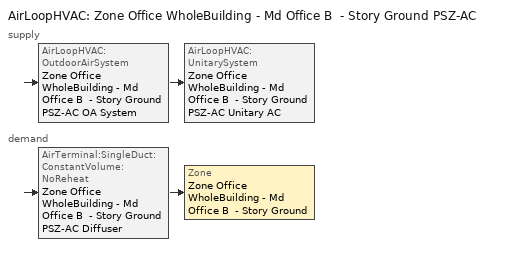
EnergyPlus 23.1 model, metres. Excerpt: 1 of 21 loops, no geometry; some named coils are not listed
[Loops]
AirLoopHVAC 'Zone Office WholeBuilding - Md Office B  - Story Ground PSZ-AC'
 supply: AirLoopHVAC:OutdoorAirSystem 'Zone Office WholeBuilding - Md Office B  - Story Ground PSZ-AC OA System' > AirLoopHVAC:UnitarySystem 'Zone Office WholeBuilding - Md Office B  - Story Ground PSZ-AC Unitary AC'
 demand: AirTerminal:SingleDuct:ConstantVolume:NoReheat 'Zone Office WholeBuilding - Md Office B  - Story Ground PSZ-AC Diffuser' > Zone 'Zone Office WholeBuilding - Md Office B  - Story Ground'
[ZoneControl:Thermostat]
Zone Office WholeBuilding - Md Office B  - Story Ground Thermostat: Zone or ZoneList=Zone Office WholeBuilding - Md Office B  - Story Ground; Control Type Schedule=Zone Office WholeBuilding - Md Office B  - Story Ground Thermostat Schedule; Control 1=Office WholeBuilding - Md Office - 90.1-2016 Thermostat 6; Temperature Difference Between Cutout And Setpoint {deltaC}=0
[ThermostatSetpoint:DualSetpoint]
Office WholeBuilding - Md Office - 90.1-2016 Thermostat 6: Heating Setpoint Temperature Schedule=OfficeMedium HTGSETP_SCH_YES_OPTIMUM; Cooling Setpoint Temperature Schedule=OfficeMedium CLGSETP_SCH_YES_OPTIMUM
[AirTerminal:SingleDuct:ConstantVolume:NoReheat]
Zone Office WholeBuilding - Md Office B  - Story Ground PSZ-AC Diffuser: Availability Schedule=Always On Discrete; Maximum Air Flow Rate {m3/s}=AutoSize
[Zone equipment]
Zone Office WholeBuilding - Md Office B  - Story Ground: Zone Office WholeBuilding - Md Office B  - Story Ground PSZ-AC Diffuser
[Sizing:Zone]
Zone Office WholeBuilding - Md Office B  - Story Ground: Zone Cooling Design Supply Air Temperature Input Method=SupplyAirTemperature; Zone Cooling Design Supply Air Temperature {C}=12.7778; Zone Cooling Design Supply Air Temperature Difference {deltaC}=11.11; Zone Heating Design Supply Air Temperature Input Method=SupplyAirTemperature; Zone Heating Design Supply Air Temperature {C}=50; Zone Heating Design Supply Air Temperature Difference {deltaC}=11.11; Zone Cooling Design Supply Air Humidity Ratio {kgWater/kgDryAir}=0.0085; Zone Heating Design Supply Air Humidity Ratio {kgWater/kgDryAir}=0.008; Design Specification Outdoor Air Object=Zone Office WholeBuilding - Md Office B  - Story Ground DSOA Space List; Cooling Design Air Flow Method=DesignDay; Cooling Design Air Flow Rate {m3/s}=0; Cooling Minimum Air Flow per Zone Floor Area {m3/s-m2}=0.000762; Cooling Minimum Air Flow {m3/s}=0; Cooling Minimum Air Flow Fraction=0; Heating Design Air Flow Method=DesignDay; Heating Design Air Flow Rate {m3/s}=0; Heating Maximum Air Flow per Zone Floor Area {m3/s-m2}=0.002032; Heating Maximum Air Flow {m3/s}=0.141576; Heating Maximum Air Flow Fraction=0.3; Account for Dedicated Outdoor Air System=No; Zone Load Sizing Method=Sensible Load Only No Latent Load; Zone Latent Cooling Design Supply Air Humidity Ratio Input Method=HumidityRatioDifference; Zone Cooling Design Supply Air Humidity Ratio Difference {kgWater/kgDryAir}=0.005; Zone Latent Heating Design Supply Air Humidity Ratio Input Method=HumidityRatioDifference; Zone Humidification Design Supply Air Humidity Ratio Difference {kgWater/kgDryAir}=0.005
[Controller:MechanicalVentilation]
Controller Mechanical Ventilation 4: Availability Schedule=Zone Office WholeBuilding - Md Office B  - Story Ground PSZ-AC Occ Sch; Demand Controlled Ventilation=No; System Outdoor Air Method=ZoneSum; Zone or ZoneList Name 1=Zone Office WholeBuilding - Md Office B  - Story Ground; Design Specification Outdoor Air Object Name 1=Office WholeBuilding - Md Office Ventilation
[DesignSpecification:OutdoorAir]
Office WholeBuilding - Md Office Ventilation: Outdoor Air Method=Sum; Outdoor Air Flow per Person {m3/s-person}=0; Outdoor Air Flow per Zone Floor Area {m3/s-m2}=0.0004318; Outdoor Air Flow per Zone {m3/s}=0; Outdoor Air Flow Air Changes per Hour {1/hr}=0
[DesignSpecification:OutdoorAir:SpaceList]
Zone Office WholeBuilding - Md Office B  - Story Ground DSOA Space List: Space Name 1=Office WholeBuilding - Md Office B  - Story Ground; Space Design Specification Outdoor Air Object Name 1=Office WholeBuilding - Md Office Ventilation
[AirLoopHVAC]
Zone Office WholeBuilding - Md Office B  - Story Ground PSZ-AC: Design Supply Air Flow Rate {m3/s}=AutoSize; Design Return Air Flow Fraction of Supply Air Flow=1
[Sizing:System]
Zone Office WholeBuilding - Md Office B  - Story Ground PSZ-AC: Type of Load to Size On=Sensible; Design Outdoor Air Flow Rate {m3/s}=Autosize; Central Heating Maximum System Air Flow Ratio=1; Preheat Design Temperature {C}=7.22222; Preheat Design Humidity Ratio {kgWater/kgDryAir}=0.008; Precool Design Temperature {C}=12.7778; Precool Design Humidity Ratio {kgWater/kgDryAir}=0.008; Central Cooling Design Supply Air Temperature {C}=12.7778; Central Heating Design Supply Air Temperature {C}=50; Type of Zone Sum to Use=Coincident; 100% Outdoor Air in Cooling=No; 100% Outdoor Air in Heating=No; Central Cooling Design Supply Air Humidity Ratio {kgWater/kgDryAir}=0.0085; Central Heating Design Supply Air Humidity Ratio {kgWater/kgDryAir}=0.008; Cooling Supply Air Flow Rate Method=DesignDay; Cooling Supply Air Flow Rate {m3/s}=0; Cooling Supply Air Flow Rate Per Floor Area {m3/s-m2}=0.00996765; Cooling Fraction of Autosized Cooling Supply Air Flow Rate=1; Cooling Supply Air Flow Rate Per Unit Cooling Capacity {m3/s-W}=3.94755e-05; Heating Supply Air Flow Rate Method=DesignDay; Heating Supply Air Flow Rate {m3/s}=0; Heating Supply Air Flow Rate Per Floor Area {m3/s-m2}=0.00996765; Heating Fraction of Autosized Heating Supply Air Flow Rate=1; Heating Fraction of Autosized Cooling Supply Air Flow Rate=1; Heating Supply Air Flow Rate Per Unit Heating Capacity {m3/s-W}=3.15882e-05; System Outdoor Air Method=ZoneSum; Zone Maximum Outdoor Air Fraction=1; Cooling Design Capacity Method=CoolingDesignCapacity; Cooling Design Capacity {W}=Autosize; Cooling Design Capacity Per Floor Area {W/m2}=234.7; Fraction of Autosized Cooling Design Capacity=1; Heating Design Capacity Method=HeatingDesignCapacity; Heating Design Capacity {W}=Autosize; Heating Design Capacity Per Floor Area {W/m2}=157; Fraction of Autosized Heating Design Capacity=1; Central Cooling Capacity Control Method=OnOff; Occupant Diversity=Autosize
[Controller:OutdoorAir]
Zone Office WholeBuilding - Md Office B  - Story Ground PSZ-AC OA System Controller: Minimum Outdoor Air Flow Rate {m3/s}=Autosize; Maximum Outdoor Air Flow Rate {m3/s}=Autosize; Economizer Control Type=NoEconomizer; Economizer Control Action Type=ModulateFlow; Economizer Maximum Limit Dry-Bulb Temperature {C}=28; Economizer Maximum Limit Enthalpy {J/kg}=64000; Lockout Type=LockoutWithHeating; Minimum Limit Type=FixedMinimum; Minimum Outdoor Air Schedule=Zone Office WholeBuilding - Md Office B  - Story Ground PSZ-AC Occ Sch; Maximum Fraction of Outdoor Air Schedule=ZoneOfficeWholeBuildingMdOfficeBStoryGroundPSZACmaxOASch; Mechanical Ventilation Controller=Controller Mechanical Ventilation 4; High Humidity Control=No; Control High Indoor Humidity Based on Outdoor Humidity Ratio=Yes; Heat Recovery Bypass Control Type=BypassWhenWithinEconomizerLimits
[SetpointManager:MixedAir]
Zone Office WholeBuilding - Md Office B  - Story Ground PSZ-AC Mixed Air Node OS Default SPM: Control Variable=Temperature; Setpoint Node or NodeList=Zone Office WholeBuilding - Md Office B  - Story Ground PSZ-AC Mixed Air Node
[AirLoopHVAC:UnitarySystem]
Zone Office WholeBuilding - Md Office B  - Story Ground PSZ-AC Unitary AC: Control Type=Load; Controlling Zone or Thermostat Location=Zone Office WholeBuilding - Md Office B  - Story Ground; Dehumidification Control Type=None; Availability Schedule=Outage Availability Schedule; Supply Fan=Zone Office WholeBuilding - Md Office B  - Story Ground PSZ-AC Fan; Fan Placement=DrawThrough; Supply Air Fan Operating Mode Schedule=Zone Office WholeBuilding - Md Office B  - Story Ground PSZ-AC Occ Sch; Heating Coil=Zone Office WholeBuilding - Md Office B  - Story Ground PSZ-AC Water Htg Coil; DX Heating Coil Sizing Ratio=1; Cooling Coil=Zone Office WholeBuilding - Md Office B  - Story Ground PSZ-AC 1spd DX AC Clg Coil 16kBtu/hr 14.0SEER; Use DOAS DX Cooling Coil=No; Minimum Supply Air Temperature {C}=2; Latent Load Control=SensibleOnlyLoadControl; Supplemental Heating Coil=Zone Office WholeBuilding - Md Office B  - Story Ground PSZ-AC Electric Backup Htg Coil; Cooling Supply Air Flow Rate {m3/s}=Autosize; Heating Supply Air Flow Rate {m3/s}=Autosize; No Load Supply Air Flow Rate {m3/s}=Autosize; Maximum Supply Air Temperature {C}=80; Maximum Outdoor Dry-Bulb Temperature for Supplemental Heater Operation {C}=21; Maximum Cycling Rate {cycles/hr}=2.5; Heat Pump Time Constant {s}=60; Fraction of On-Cycle Power Use=0.01; Heat Pump Fan Delay Time {s}=60; Ancillary On-Cycle Electric Power {W}=0; Ancillary Off-Cycle Electric Power {W}=0
[Fan:OnOff]
Zone Office WholeBuilding - Md Office B  - Story Ground PSZ-AC Fan: Availability Schedule=Always On Discrete; Fan Total Efficiency=0.55575; Pressure Rise {Pa}=622.722; Maximum Flow Rate {m3/s}=Autosize; Motor Efficiency=0.855; Motor In Airstream Fraction=1; Fan Power Ratio Function of Speed Ratio Curve=Fan On Off Power Curve 3; Fan Efficiency Ratio Function of Speed Ratio Curve=Fan On Off Efficiency Curve 3
[Coil:Cooling:DX:SingleSpeed]
Zone Office WholeBuilding - Md Office B  - Story Ground PSZ-AC 1spd DX AC Clg Coil 16kBtu/hr 14.0SEER: Availability Schedule=Always On Discrete; Gross Rated Total Cooling Capacity {W}=Autosize; Gross Rated Sensible Heat Ratio=Autosize; Gross Rated Cooling COP {W/W}=4.11713; Rated Air Flow Rate {m3/s}=Autosize; Rated Evaporator Fan Power Per Volume Flow Rate 2017 {W/(m3/s)}=773.3; Rated Evaporator Fan Power Per Volume Flow Rate 2023 {W/(m3/s)}=934.4; Total Cooling Capacity Function of Temperature Curve=PSZ-AC_Unitary_PackagecoolCapFT; Total Cooling Capacity Function of Flow Fraction Curve=PSZ-AC_Unitary_PackagecoolFFF; Energy Input Ratio Function of Temperature Curve=PSZ-AC DX Unitary Package EIRFT; Energy Input Ratio Function of Flow Fraction Curve=PSZ-AC_Unitary_PackagecoolEIRFFF; Part Load Fraction Correlation Curve=PSZ-AC_Unitary_PackagecoolPLR; Minimum Outdoor Dry-Bulb Temperature for Compressor Operation {C}=-25; Nominal Time for Condensate Removal to Begin {s}=0; Ratio of Initial Moisture Evaporation Rate and Steady State Latent Capacity=0; Maximum Cycling Rate {cycles/hr}=0; Latent Capacity Time Constant {s}=0; Condenser Type=AirCooled; Evaporative Condenser Effectiveness=0.9; Evaporative Condenser Air Flow Rate {m3/s}=Autosize; Evaporative Condenser Pump Rated Power Consumption {W}=Autosize; Crankcase Heater Capacity {W}=0; Maximum Outdoor Dry-Bulb Temperature for Crankcase Heater Operation {C}=10; Basin Heater Capacity {W/K}=0; Basin Heater Setpoint Temperature {C}=2
[Coil:Heating:Electric]
Zone Office WholeBuilding - Md Office B  - Story Ground PSZ-AC Electric Backup Htg Coil: Availability Schedule=Always On Discrete; Efficiency=1; Nominal Capacity {W}=Autosize
[SetpointManager:SingleZone:Reheat]
Zone Office WholeBuilding - Md Office B  - Story Ground Setpoint Manager SZ Reheat: Control Variable=Temperature; Minimum Supply Air Temperature {C}=12.7778; Maximum Supply Air Temperature {C}=50; Control Zone=Zone Office WholeBuilding - Md Office B  - Story Ground; Setpoint Node or NodeList=Zone Office WholeBuilding - Md Office B  - Story Ground PSZ-AC Supply Outlet Node
[Schedule:Day:Interval]
OfficeMedium HTGSETP_SCH_YES_OPTIMUM Default: Average, 24:00, 18.7783
Schedule Day 44: No, 01:00, 0.782448, 02:00, 1.56488, 03:00, 0, 04:00, 0, 05:00, 0, 06:00, 0, 07:00, 0, 08:00, 0, 09:00, 0, 10:00, 0, 11:00, 0, 12:00, 0, 13:00, 0, 14:00, 0, 15:00, 0, 16:00, 0, 17:00, 0, 18:00, 0, 19:00, 0, 20:00, 0, 21:00, 0, 22:00, 0, 23:00, 0, 24:00, 0
Schedule Day 45: No, 01:00, 0, 02:00, 0, 03:00, 2.34731, 04:00, 3.12973, 05:00, 3.91216, 06:00, 4.69459, 07:00, 5.47702, 08:00, 6.25945, 09:00, 7.04188, 10:00, 7.82431, 11:00, 8.60674, 12:00, 9.38916, 13:00, 10.1716, 14:00, 10.954, 15:00, 11.7365, 16:00, 12.5189, 17:00, 13.3013, 18:00, 14.0837, 19:00, 14.8662, 20:00, 15.6486, 21:00, 16.431, 22:00, 17.2135, 23:00, 17.9959, 24:00, 18.7783
OfficeMedium HTGSETP_SCH_YES_OPTIMUM Summer Design Day: No, 24:00, 15.6
OfficeMedium HTGSETP_SCH_YES_OPTIMUM Winter Design Day: No, 05:00, 15.6, 06:00, 17.6, 07:00, 19.6, 22:00, 21, 24:00, 15.6
OfficeMedium CLGSETP_SCH_YES_OPTIMUM Default: Average, 24:00, 88.9143
Schedule Day 30: No, 01:00, 3.70485, 02:00, 7.40961, 03:00, 0, 04:00, 0, 05:00, 0, 06:00, 0, 07:00, 0, 08:00, 0, 09:00, 0, 10:00, 0, 11:00, 0, 12:00, 0, 13:00, 0, 14:00, 0, 15:00, 0, 16:00, 0, 17:00, 0, 18:00, 0, 19:00, 0, 20:00, 0, 21:00, 0, 22:00, 0, 23:00, 0, 24:00, 0
Schedule Day 31: No, 01:00, 0, 02:00, 0, 03:00, 11.1144, 04:00, 14.8191, 05:00, 18.5239, 06:00, 22.2286, 07:00, 25.9334, 08:00, 29.6382, 09:00, 33.3429, 10:00, 37.0477, 11:00, 40.7524, 12:00, 44.4572, 13:00, 48.1619, 14:00, 51.8667, 15:00, 55.5715, 16:00, 59.2762, 17:00, 62.981, 18:00, 66.6857, 19:00, 70.3905, 20:00, 74.0953, 21:00, 77.8, 22:00, 81.5048, 23:00, 85.2095, 24:00, 88.9143
OfficeMedium CLGSETP_SCH_YES_OPTIMUM Summer Design Day: No, 05:00, 26.7, 06:00, 25.7, 07:00, 25, 22:00, 24, 24:00, 26.7
OfficeMedium CLGSETP_SCH_YES_OPTIMUM Winter Design Day: No, 24:00, 26.7
Zone Office WholeBuilding - Md Office B  - Story Ground PSZ-AC Occ Sch Sunday: No, 24:00, 0
Zone Office WholeBuilding - Md Office B  - Story Ground PSZ-AC Occ Sch Default: No, 00:10, 1, 21:30, 0, 24:00, 1
Zone Office WholeBuilding - Md Office B  - Story Ground PSZ-AC Occ Sch Saturday: No, 07:20, 0, 12:59, 1, 24:00, 0
Schedule Day 74: No, 01:00, 0, 02:00, 0, 03:00, 0, 04:00, 0, 05:00, 0, 06:00, 0, 07:00, 0, 08:00, 0, 09:00, 0, 10:00, 0, 11:00, 0, 12:00, 0, 13:00, 0, 14:00, 0, 15:00, 0, 16:00, 0, 17:00, 0, 18:00, 0, 19:00, 0, 20:00, 0, 21:00, 0, 22:00, 0, 23:00, 0, 24:00, 0
Schedule Day 75: No, 01:00, 0, 02:00, 0, 03:00, 0, 04:00, 0, 05:00, 0, 06:00, 0, 07:00, 0, 08:00, 0, 09:00, 0, 10:00, 0, 11:00, 0, 12:00, 0, 13:00, 0, 14:00, 0, 15:00, 0, 16:00, 0, 17:00, 0, 18:00, 0, 19:00, 0, 20:00, 0, 21:00, 0, 22:00, 1, 23:00, 1, 24:00, 1
Zone Office WholeBuilding - Md Office B  - Story Ground PSZ-AC Occ Sch Summer Design Day; Zone Office WholeBuilding - Md Office B  - Story Ground PSZ-AC Occ Sch Winter Design Day: No, 24:00, 1
Schedule Day 40: No, 01:00, 0.7, 02:00, 0.7, 03:00, 0, 04:00, 0, 05:00, 0, 06:00, 0, 07:00, 0, 08:00, 0, 09:00, 0, 10:00, 0, 11:00, 0, 12:00, 0, 13:00, 0, 14:00, 0, 15:00, 0, 16:00, 0, 17:00, 0, 18:00, 0, 19:00, 0, 20:00, 0, 21:00, 0, 22:00, 0, 23:00, 0, 24:00, 0
Schedule Day 41: No, 01:00, 0, 02:00, 0, 03:00, 0.7, 04:00, 0.7, 05:00, 0.7, 06:00, 0.7, 07:00, 0.7, 08:00, 0.7, 09:00, 0.7, 10:00, 0.7, 11:00, 0.7, 12:00, 0.7, 13:00, 0.7, 14:00, 0.7, 15:00, 0.7, 16:00, 0.7, 17:00, 0.7, 18:00, 0.7, 19:00, 0.7, 20:00, 0.7, 21:00, 0.7, 22:00, 0.7, 23:00, 0.7, 24:00, 0.7
ZoneOfficeWholeBuildingMdOfficeBStoryGroundPSZACmaxOASchDefault: No, 24:00, 0.7
[Schedule:Week:Daily]
OfficeMedium HTGSETP_SCH_YES_OPTIMUM Week Rule - Jan1-May27; OfficeMedium HTGSETP_SCH_YES_OPTIMUM Week Rule - Jun4-Dec31: OfficeMedium HTGSETP_SCH_YES_OPTIMUM Default, OfficeMedium HTGSETP_SCH_YES_OPTIMUM Default, OfficeMedium HTGSETP_SCH_YES_OPTIMUM Default, OfficeMedium HTGSETP_SCH_YES_OPTIMUM Default, OfficeMedium HTGSETP_SCH_YES_OPTIMUM Default, OfficeMedium HTGSETP_SCH_YES_OPTIMUM Default, OfficeMedium HTGSETP_SCH_YES_OPTIMUM Default, OfficeMedium HTGSETP_SCH_YES_OPTIMUM Default, OfficeMedium HTGSETP_SCH_YES_OPTIMUM Summer Design Day, OfficeMedium HTGSETP_SCH_YES_OPTIMUM Winter Design Day, OfficeMedium HTGSETP_SCH_YES_OPTIMUM Default, OfficeMedium HTGSETP_SCH_YES_OPTIMUM Default
OfficeMedium HTGSETP_SCH_YES_OPTIMUM Week Rule - May28-Jun3: OfficeMedium HTGSETP_SCH_YES_OPTIMUM Default, OfficeMedium HTGSETP_SCH_YES_OPTIMUM Default, OfficeMedium HTGSETP_SCH_YES_OPTIMUM Default, OfficeMedium HTGSETP_SCH_YES_OPTIMUM Default, Schedule Day 44, Schedule Day 45, OfficeMedium HTGSETP_SCH_YES_OPTIMUM Default, OfficeMedium HTGSETP_SCH_YES_OPTIMUM Default, OfficeMedium HTGSETP_SCH_YES_OPTIMUM Summer Design Day, OfficeMedium HTGSETP_SCH_YES_OPTIMUM Winter Design Day, OfficeMedium HTGSETP_SCH_YES_OPTIMUM Default, OfficeMedium HTGSETP_SCH_YES_OPTIMUM Default
OfficeMedium CLGSETP_SCH_YES_OPTIMUM Week Rule - Jan1-May27; OfficeMedium CLGSETP_SCH_YES_OPTIMUM Week Rule - Jun4-Dec31: OfficeMedium CLGSETP_SCH_YES_OPTIMUM Default, OfficeMedium CLGSETP_SCH_YES_OPTIMUM Default, OfficeMedium CLGSETP_SCH_YES_OPTIMUM Default, OfficeMedium CLGSETP_SCH_YES_OPTIMUM Default, OfficeMedium CLGSETP_SCH_YES_OPTIMUM Default, OfficeMedium CLGSETP_SCH_YES_OPTIMUM Default, OfficeMedium CLGSETP_SCH_YES_OPTIMUM Default, OfficeMedium CLGSETP_SCH_YES_OPTIMUM Default, OfficeMedium CLGSETP_SCH_YES_OPTIMUM Summer Design Day, OfficeMedium CLGSETP_SCH_YES_OPTIMUM Winter Design Day, OfficeMedium CLGSETP_SCH_YES_OPTIMUM Default, OfficeMedium CLGSETP_SCH_YES_OPTIMUM Default
OfficeMedium CLGSETP_SCH_YES_OPTIMUM Week Rule - May28-Jun3: OfficeMedium CLGSETP_SCH_YES_OPTIMUM Default, OfficeMedium CLGSETP_SCH_YES_OPTIMUM Default, OfficeMedium CLGSETP_SCH_YES_OPTIMUM Default, OfficeMedium CLGSETP_SCH_YES_OPTIMUM Default, Schedule Day 30, Schedule Day 31, OfficeMedium CLGSETP_SCH_YES_OPTIMUM Default, OfficeMedium CLGSETP_SCH_YES_OPTIMUM Default, OfficeMedium CLGSETP_SCH_YES_OPTIMUM Summer Design Day, OfficeMedium CLGSETP_SCH_YES_OPTIMUM Winter Design Day, OfficeMedium CLGSETP_SCH_YES_OPTIMUM Default, OfficeMedium CLGSETP_SCH_YES_OPTIMUM Default
Zone Office WholeBuilding - Md Office B  - Story Ground PSZ-AC Occ Sch Week Rule - Jan1-May27; Zone Office WholeBuilding - Md Office B  - Story Ground PSZ-AC Occ Sch Week Rule - Jun4-Dec31: Zone Office WholeBuilding - Md Office B  - Story Ground PSZ-AC Occ Sch Sunday, Zone Office WholeBuilding - Md Office B  - Story Ground PSZ-AC Occ Sch Default, Zone Office WholeBuilding - Md Office B  - Story Ground PSZ-AC Occ Sch Default, Zone Office WholeBuilding - Md Office B  - Story Ground PSZ-AC Occ Sch Default, Zone Office WholeBuilding - Md Office B  - Story Ground PSZ-AC Occ Sch Default, Zone Office WholeBuilding - Md Office B  - Story Ground PSZ-AC Occ Sch Default, Zone Office WholeBuilding - Md Office B  - Story Ground PSZ-AC Occ Sch Saturday, Zone Office WholeBuilding - Md Office B  - Story Ground PSZ-AC Occ Sch Default, Zone Office WholeBuilding - Md Office B  - Story Ground PSZ-AC Occ Sch Summer Design Day, Zone Office WholeBuilding - Md Office B  - Story Ground PSZ-AC Occ Sch Winter Design Day, Zone Office WholeBuilding - Md Office B  - Story Ground PSZ-AC Occ Sch Default, Zone Office WholeBuilding - Md Office B  - Story Ground PSZ-AC Occ Sch Default
Zone Office WholeBuilding - Md Office B  - Story Ground PSZ-AC Occ Sch Week Rule - May28-Jun3: Zone Office WholeBuilding - Md Office B  - Story Ground PSZ-AC Occ Sch Sunday, Zone Office WholeBuilding - Md Office B  - Story Ground PSZ-AC Occ Sch Default, Zone Office WholeBuilding - Md Office B  - Story Ground PSZ-AC Occ Sch Default, Zone Office WholeBuilding - Md Office B  - Story Ground PSZ-AC Occ Sch Default, Schedule Day 74, Schedule Day 75, Zone Office WholeBuilding - Md Office B  - Story Ground PSZ-AC Occ Sch Saturday, Zone Office WholeBuilding - Md Office B  - Story Ground PSZ-AC Occ Sch Default, Zone Office WholeBuilding - Md Office B  - Story Ground PSZ-AC Occ Sch Summer Design Day, Zone Office WholeBuilding - Md Office B  - Story Ground PSZ-AC Occ Sch Winter Design Day, Zone Office WholeBuilding - Md Office B  - Story Ground PSZ-AC Occ Sch Default, Zone Office WholeBuilding - Md Office B  - Story Ground PSZ-AC Occ Sch Default
ZoneOfficeWholeBuildingMdOfficeBStoryGroundPSZACmaxOASch Week Rule - Jan1-May27; ZoneOfficeWholeBuildingMdOfficeBStoryGroundPSZACmaxOASch Week Rule - Jun4-Dec31: ZoneOfficeWholeBuildingMdOfficeBStoryGroundPSZACmaxOASchDefault, ZoneOfficeWholeBuildingMdOfficeBStoryGroundPSZACmaxOASchDefault, ZoneOfficeWholeBuildingMdOfficeBStoryGroundPSZACmaxOASchDefault, ZoneOfficeWholeBuildingMdOfficeBStoryGroundPSZACmaxOASchDefault, ZoneOfficeWholeBuildingMdOfficeBStoryGroundPSZACmaxOASchDefault, ZoneOfficeWholeBuildingMdOfficeBStoryGroundPSZACmaxOASchDefault, ZoneOfficeWholeBuildingMdOfficeBStoryGroundPSZACmaxOASchDefault, ZoneOfficeWholeBuildingMdOfficeBStoryGroundPSZACmaxOASchDefault, ZoneOfficeWholeBuildingMdOfficeBStoryGroundPSZACmaxOASchDefault, ZoneOfficeWholeBuildingMdOfficeBStoryGroundPSZACmaxOASchDefault, ZoneOfficeWholeBuildingMdOfficeBStoryGroundPSZACmaxOASchDefault, ZoneOfficeWholeBuildingMdOfficeBStoryGroundPSZACmaxOASchDefault
ZoneOfficeWholeBuildingMdOfficeBStoryGroundPSZACmaxOASch Week Rule - May28-Jun3: ZoneOfficeWholeBuildingMdOfficeBStoryGroundPSZACmaxOASchDefault, ZoneOfficeWholeBuildingMdOfficeBStoryGroundPSZACmaxOASchDefault, ZoneOfficeWholeBuildingMdOfficeBStoryGroundPSZACmaxOASchDefault, ZoneOfficeWholeBuildingMdOfficeBStoryGroundPSZACmaxOASchDefault, Schedule Day 40, Schedule Day 41, ZoneOfficeWholeBuildingMdOfficeBStoryGroundPSZACmaxOASchDefault, ZoneOfficeWholeBuildingMdOfficeBStoryGroundPSZACmaxOASchDefault, ZoneOfficeWholeBuildingMdOfficeBStoryGroundPSZACmaxOASchDefault, ZoneOfficeWholeBuildingMdOfficeBStoryGroundPSZACmaxOASchDefault, ZoneOfficeWholeBuildingMdOfficeBStoryGroundPSZACmaxOASchDefault, ZoneOfficeWholeBuildingMdOfficeBStoryGroundPSZACmaxOASchDefault
[Schedule:Year]
OfficeMedium HTGSETP_SCH_YES_OPTIMUM: OfficeMedium HTGSETP_SCH_YES_OPTIMUM Week Rule - Jan1-May27, 1, 1, 5, 27, OfficeMedium HTGSETP_SCH_YES_OPTIMUM Week Rule - May28-Jun3, 5, 28, 6, 3, OfficeMedium HTGSETP_SCH_YES_OPTIMUM Week Rule - Jun4-Dec31, 6, 4, 12, 31
OfficeMedium CLGSETP_SCH_YES_OPTIMUM: OfficeMedium CLGSETP_SCH_YES_OPTIMUM Week Rule - Jan1-May27, 1, 1, 5, 27, OfficeMedium CLGSETP_SCH_YES_OPTIMUM Week Rule - May28-Jun3, 5, 28, 6, 3, OfficeMedium CLGSETP_SCH_YES_OPTIMUM Week Rule - Jun4-Dec31, 6, 4, 12, 31
Zone Office WholeBuilding - Md Office B  - Story Ground PSZ-AC Occ Sch: Zone Office WholeBuilding - Md Office B  - Story Ground PSZ-AC Occ Sch Week Rule - Jan1-May27, 1, 1, 5, 27, Zone Office WholeBuilding - Md Office B  - Story Ground PSZ-AC Occ Sch Week Rule - May28-Jun3, 5, 28, 6, 3, Zone Office WholeBuilding - Md Office B  - Story Ground PSZ-AC Occ Sch Week Rule - Jun4-Dec31, 6, 4, 12, 31
ZoneOfficeWholeBuildingMdOfficeBStoryGroundPSZACmaxOASch: ZoneOfficeWholeBuildingMdOfficeBStoryGroundPSZACmaxOASch Week Rule - Jan1-May27, 1, 1, 5, 27, ZoneOfficeWholeBuildingMdOfficeBStoryGroundPSZACmaxOASch Week Rule - May28-Jun3, 5, 28, 6, 3, ZoneOfficeWholeBuildingMdOfficeBStoryGroundPSZACmaxOASch Week Rule - Jun4-Dec31, 6, 4, 12, 31
[Schedule:Compact]
Outage Availability Schedule: Through: 01/01, For: AllDays, Until: 24:00, 1, Through: 01/02, For: AllDays, Until: 24:00, 1, Through: 01/03, For: AllDays, Until: 24:00, 1, Through: 01/04, For: AllDays, Until: 24:00, 1, Through: 01/05, For: AllDays, Until: 24:00, 1, Through: 01/06, For: AllDays, Until: 24:00, 1, Through: 01/07, For: AllDays, Until: 24:00, 1, Through: 01/08, For: AllDays, Until: 24:00, 1, Through: 01/09, For: AllDays, Until: 24:00, 1, Through: 01/10, For: AllDays, Until: 24:00, 1, Through: 01/11, For: AllDays, Until: 24:00, 1, Through: 01/12, For: AllDays, Until: 24:00, 1, Through: 01/13, For: AllDays, Until: 24:00, 1, Through: 01/14, For: AllDays, Until: 24:00, 1, Through: 01/15, For: AllDays, Until: 24:00, 1, Through: 01/16, For: AllDays, Until: 24:00, 1, Through: 01/17, For: AllDays, Until: 24:00, 1, Through: 01/18, For: AllDays, Until: 24:00, 1, Through: 01/19, For: AllDays, Until: 24:00, 1, Through: 01/20, For: AllDays, Until: 24:00, 1, Through: 01/21, For: AllDays, Until: 24:00, 1, Through: 01/22, For: AllDays, Until: 24:00, 1, Through: 01/23, For: AllDays, Until: 24:00, 1, Through: 01/24, For: AllDays, Until: 24:00, 1, Through: 01/25, For: AllDays, Until: 24:00, 1, Through: 01/26, For: AllDays, Until: 24:00, 1, Through: 01/27, For: AllDays, Until: 24:00, 1, Through: 01/28, For: AllDays, Until: 24:00, 1, Through: 01/29, For: AllDays, Until: 24:00, 1, Through: 01/30, For: AllDays, Until: 24:00, 1, Through: 01/31, For: AllDays, Until: 24:00, 1, Through: 02/01, For: AllDays, Until: 24:00, 1, Through: 02/02, For: AllDays, Until: 24:00, 1, Through: 02/03, For: AllDays, Until: 24:00, 1, Through: 02/04, For: AllDays, Until: 24:00, 1, Through: 02/05, For: AllDays, Until: 24:00, 1, Through: 02/06, For: AllDays, Until: 24:00, 1, Through: 02/07, For: AllDays, Until: 24:00, 1, Through: 02/08, For: AllDays, Until: 24:00, 1, Through: 02/09, For: AllDays, Until: 24:00, 1, Through: 02/10, For: AllDays, Until: 24:00, 1, Through: 02/11, For: AllDays, Until: 24:00, 1, Through: 02/12, For: AllDays, Until: 24:00, 1, Through: 02/13, For: AllDays, Until: 24:00, 1, Through: 02/14, For: AllDays, Until: 24:00, 1, Through: 02/15, For: AllDays, Until: 24:00, 1, Through: 02/16, For: AllDays, Until: 24:00, 1, Through: 02/17, For: AllDays, Until: 24:00, 1, Through: 02/18, For: AllDays, Until: 24:00, 1, Through: 02/19, For: AllDays, Until: 24:00, 1, Through: 02/20, For: AllDays, Until: 24:00, 1, Through: 02/21, For: AllDays, Until: 24:00, 1, Through: 02/22, For: AllDays, Until: 24:00, 1, Through: 02/23, For: AllDays, Until: 24:00, 1, Through: 02/24, For: AllDays, Until: 24:00, 1, Through: 02/25, For: AllDays, Until: 24:00, 1, Through: 02/26, For: AllDays, Until: 24:00, 1, Through: 02/27, For: AllDays, Until: 24:00, 1, Through: 02/28, For: AllDays, Until: 24:00, 1, Through: 03/01, For: AllDays, Until: 24:00, 1, Through: 03/02, For: AllDays, Until: 24:00, 1, Through: 03/03, For: AllDays, Until: 24:00, 1, Through: 03/04, For: AllDays, Until: 24:00, 1, Through: 03/05, For: AllDays, Until: 24:00, 1, Through: 03/06, For: AllDays, Until: 24:00, 1, Through: 03/07, For: AllDays, Until: 24:00, 1, Through: 03/08, For: AllDays, Until: 24:00, 1, Through: 03/09, For: AllDays, Until: 24:00, 1, Through: 03/10, For: AllDays, Until: 24:00, 1, Through: 03/11, For: AllDays, Until: 24:00, 1, Through: 03/12, For: AllDays, Until: 24:00, 1, Through: 03/13, For: AllDays, Until: 24:00, 1, Through: 03/14, For: AllDays, Until: 24:00, 1, Through: 03/15, For: AllDays, Until: 24:00, 1, Through: 03/16, For: AllDays, Until: 24:00, 1, Through: 03/17, For: AllDays, Until: 24:00, 1, Through: 03/18, For: AllDays, Until: 24:00, 1, Through: 03/19, For: AllDays, Until: 24:00, 1, Through: 03/20, For: AllDays, Until: 24:00, 1, Through: 03/21, For: AllDays, Until: 24:00, 1, Through: 03/22, For: AllDays, Until: 24:00, 1, Through: 03/23, For: AllDays, Until: 24:00, 1, Through: 03/24, For: AllDays, Until: 24:00, 1, Through: 03/25, For: AllDays, Until: 24:00, 1, Through: 03/26, For: AllDays, Until: 24:00, 1, Through: 03/27, For: AllDays, Until: 24:00, 1, Through: 03/28, For: AllDays, Until: 24:00, 1, Through: 03/29, For: AllDays, Until: 24:00, 1, Through: 03/30, For: AllDays, Until: 24:00, 1, Through: 03/31, For: AllDays, Until: 24:00, 1, Through: 04/01, For: AllDays, Until: 24:00, 1, Through: 04/02, For: AllDays, Until: 24:00, 1, Through: 04/03, For: AllDays, Until: 24:00, 1, Through: 04/04, For: AllDays, Until: 24:00, 1, Through: 04/05, For: AllDays, Until: 24:00, 1, Through: 04/06, For: AllDays, Until: 24:00, 1, Through: 04/07, For: AllDays, Until: 24:00, 1, Through: 04/08, For: AllDays, Until: 24:00, 1, Through: 04/09, For: AllDays, Until: 24:00, 1, Through: 04/10, For: AllDays, Until: 24:00, 1, Through: 04/11, For: AllDays, Until: 24:00, 1, Through: 04/12, For: AllDays, Until: 24:00, 1, Through: 04/13, For: AllDays, Until: 24:00, 1, Through: 04/14, For: AllDays, Until: 24:00, 1, Through: 04/15, For: AllDays, Until: 24:00, 1, Through: 04/16, For: AllDays, Until: 24:00, 1, Through: 04/17, For: AllDays, Until: 24:00, 1, Through: 04/18, For: AllDays, Until: 24:00, 1, Through: 04/19, For: AllDays, Until: 24:00, 1, Through: 04/20, For: AllDays, Until: 24:00, 1, Through: 04/21, For: AllDays, Until: 24:00, 1, Through: 04/22, For: AllDays, Until: 24:00, 1, Through: 04/23, For: AllDays, Until: 24:00, 1, Through: 04/24, For: AllDays, Until: 24:00, 1, Through: 04/25, For: AllDays, Until: 24:00, 1, Through: 04/26, For: AllDays, Until: 24:00, 1, Through: 04/27, For: AllDays, Until: 24:00, 1, Through: 04/28, For: AllDays, Until: 24:00, 1, Through: 04/29, For: AllDays, Until: 24:00, 1, Through: 04/30, For: AllDays, Until: 24:00, 1, Through: 05/01, For: AllDays, Until: 24:00, 1, Through: 05/02, For: AllDays, Until: 24:00, 1, Through: 05/03, For: AllDays, Until: 24:00, 1, Through: 05/04, For: AllDays, Until: 24:00, 1, Through: 05/05, For: AllDays, Until: 24:00, 1, Through: 05/06, For: AllDays, Until: 24:00, 1, Through: 05/07, For: AllDays, Until: 24:00, 1, Through: 05/08, For: AllDays, Until: 24:00, 1, Through: 05/09, For: AllDays, Until: 24:00, 1, Through: 05/10, For: AllDays, Until: 24:00, 1, Through: 05/11, For: AllDays, Until: 24:00, 1, Through: 05/12, For: AllDays, Until: 24:00, 1, Through: 05/13, For: AllDays, Until: 24:00, 1, Through: 05/14, For: AllDays, Until: 24:00, 1, Through: 05/15, For: AllDays, Until: 24:00, 1, Through: 05/16, For: AllDays, Until: 24:00, 1, Through: 05/17, For: AllDays, Until: 24:00, 1, Through: 05/18, For: AllDays, Until: 24:00, 1, Through: 05/19, For: AllDays, Until: 24:00, 1, Through: 05/20, For: AllDays, Until: 24:00, 1, Through: 05/21, For: AllDays, Until: 24:00, 1, Through: 05/22, For: AllDays, Until: 24:00, 1, Through: 05/23, For: AllDays, Until: 24:00, 1, Through: 05/24, For: AllDays, Until: 24:00, 1, Through: 05/25, For: AllDays, Until: 24:00, 1, Through: 05/26, For: AllDays, Until: 24:00, 1, Through: 05/27, For: AllDays, Until: 24:00, 1, Through: 05/28, For: AllDays, Until: 24:00, 1, Through: 05/29, For: AllDays, Until: 24:00, 1, Through: 05/30, For: AllDays, Until: 24:00, 1, Through: 05/31, For: AllDays, Until: 24:00, 1, Through: 06/01, For: AllDays, Until: 02:00, 1, Until: 24:00, 0, Through: 06/02, For: AllDays, Until: 01:00, 0, Until: 24:00, 1, Through: 06/03, For: AllDays, Until: 24:00, 1, Through: 06/04, For: AllDays, Until: 24:00, 1, Through: 06/05, For: AllDays, Until: 24:00, 1, Through: 06/06, For: AllDays, Until: 24:00, 1, Through: 06/07, For: AllDays, Until: 24:00, 1, Through: 06/08, For: AllDays, Until: 24:00, 1, Through: 06/09, For: AllDays, Until: 24:00, 1, Through: 06/10, For: AllDays, Until: 24:00, 1, Through: 06/11, For: AllDays, Until: 24:00, 1, Through: 06/12, For: AllDays, Until: 24:00, 1, Through: 06/13, For: AllDays, Until: 24:00, 1, Through: 06/14, For: AllDays, Until: 24:00, 1, Through: 06/15, For: AllDays, Until: 24:00, 1, Through: 06/16, For: AllDays, Until: 24:00, 1, Through: 06/17, For: AllDays, Until: 24:00, 1, Through: 06/18, For: AllDays, Until: 24:00, 1, Through: 06/19, For: AllDays, Until: 24:00, 1, Through: 06/20, For: AllDays, Until: 24:00, 1, Through: 06/21, For: AllDays, Until: 24:00, 1, Through: 06/22, For: AllDays, Until: 24:00, 1, Through: 06/23, For: AllDays, Until: 24:00, 1, Through: 06/24, For: AllDays, Until: 24:00, 1, Through: 06/25, For: AllDays, Until: 24:00, 1, Through: 06/26, For: AllDays, Until: 24:00, 1, Through: 06/27, For: AllDays, Until: 24:00, 1, Through: 06/28, For: AllDays, Until: 24:00, 1, Through: 06/29, For: AllDays, Until: 24:00, 1, Through: 06/30, For: AllDays, Until: 24:00, 1, Through: 07/01, For: AllDays, Until: 24:00, 1, Through: 07/02, For: AllDays, Until: 24:00, 1, Through: 07/03, For: AllDays, Until: 24:00, 1, Through: 07/04, For: AllDays, Until: 24:00, 1, Through: 07/05, For: AllDays, Until: 24:00, 1, Through: 07/06, For: AllDays, Until: 24:00, 1, Through: 07/07, For: AllDays, Until: 24:00, 1, Through: 07/08, For: AllDays, Until: 24:00, 1, Through: 07/09, For: AllDays, Until: 24:00, 1, Through: 07/10, For: AllDays, Until: 24:00, 1, Through: 07/11, For: AllDays, Until: 24:00, 1, Through: 07/12, For: AllDays, Until: 24:00, 1, Through: 07/13, For: AllDays, Until: 24:00, 1, Through: 07/14, For: AllDays, Until: 24:00, 1, Through: 07/15, For: AllDays, Until: 24:00, 1, Through: 07/16, For: AllDays, Until: 24:00, 1, Through: 07/17, For: AllDays, Until: 24:00, 1, Through: 07/18, For: AllDays, Until: 24:00, 1, Through: 07/19, For: AllDays, Until: 24:00, 1, Through: 07/20, For: AllDays, Until: 24:00, 1, Through: 07/21, For: AllDays, Until: 24:00, 1, Through: 07/22, For: AllDays, Until: 24:00, 1, Through: 07/23, For: AllDays, Until: 24:00, 1, Through: 07/24, For: AllDays, Until: 24:00, 1, Through: 07/25, For: AllDays, Until: 24:00, 1, Through: 07/26, For: AllDays, Until: 24:00, 1, Through: 07/27, For: AllDays, Until: 24:00, 1, Through: 07/28, For: AllDays, Until: 24:00, 1, Through: 07/29, For: AllDays, Until: 24:00, 1, Through: 07/30, For: AllDays, Until: 24:00, 1, Through: 07/31, For: AllDays, Until: 24:00, 1, Through: 08/01, For: AllDays, Until: 24:00, 1, Through: 08/02, For: AllDays, Until: 24:00, 1, Through: 08/03, For: AllDays, Until: 24:00, 1, Through: 08/04, For: AllDays, Until: 24:00, 1, Through: 08/05, For: AllDays, Until: 24:00, 1, Through: 08/06, For: AllDays, Until: 24:00, 1, Through: 08/07, For: AllDays, Until: 24:00, 1, Through: 08/08, For: AllDays, Until: 24:00, 1, Through: 08/09, For: AllDays, Until: 24:00, 1, Through: 08/10, For: AllDays, Until: 24:00, 1, Through: 08/11, For: AllDays, Until: 24:00, 1, Through: 08/12, For: AllDays, Until: 24:00, 1, Through: 08/13, For: AllDays, Until: 24:00, 1, Through: 08/14, For: AllDays, Until: 24:00, 1, Through: 08/15, For: AllDays, Until: 24:00, 1, Through: 08/16, For: AllDays, Until: 24:00, 1, Through: 08/17, For: AllDays, Until: 24:00, 1, Through: 08/18, For: AllDays, Until: 24:00, 1, Through: 08/19, For: AllDays, Until: 24:00, 1, Through: 08/20, For: AllDays, Until: 24:00, 1, Through: 08/21, For: AllDays, Until: 24:00, 1, Through: 08/22, For: AllDays, Until: 24:00, 1, Through: 08/23, For: AllDays, Until: 24:00, 1, Through: 08/24, For: AllDays, Until: 24:00, 1, Through: 08/25, For: AllDays, Until: 24:00, 1, Through: 08/26, For: AllDays, Until: 24:00, 1, Through: 08/27, For: AllDays, Until: 24:00, 1, Through: 08/28, For: AllDays, Until: 24:00, 1, Through: 08/29, For: AllDays, Until: 24:00, 1, Through: 08/30, For: AllDays, Until: 24:00, 1, Through: 08/31, For: AllDays, Until: 24:00, 1, Through: 09/01, For: AllDays, Until: 24:00, 1, Through: 09/02, For: AllDays, Until: 24:00, 1, Through: 09/03, For: AllDays, Until: 24:00, 1, Through: 09/04, For: AllDays, Until: 24:00, 1, Through: 09/05, For: AllDays, Until: 24:00, 1, Through: 09/06, For: AllDays, Until: 24:00, 1, Through: 09/07, For: AllDays, Until: 24:00, 1, Through: 09/08, For: AllDays, Until: 24:00, 1, Through: 09/09, For: AllDays, Until: 24:00, 1, Through: 09/10, For: AllDays, Until: 24:00, 1, Through: 09/11, For: AllDays, Until: 24:00, 1, Through: 09/12, For: AllDays, Until: 24:00, 1, Through: 09/13, For: AllDays, Until: 24:00, 1, Through: 09/14, For: AllDays, Until: 24:00, 1, Through: 09/15, For: AllDays, Until: 24:00, 1, Through: 09/16, For: AllDays, Until: 24:00, 1, Through: 09/17, For: AllDays, Until: 24:00, 1, Through: 09/18, For: AllDays, Until: 24:00, 1, Through: 09/19, For: AllDays, Until: 24:00, 1, Through: 09/20, For: AllDays, Until: 24:00, 1, Through: 09/21, For: AllDays, Until: 24:00, 1, Through: 09/22, For: AllDays, Until: 24:00, 1, Through: 09/23, For: AllDays, Until: 24:00, 1, Through: 09/24, For: AllDays, Until: 24:00, 1, Through: 09/25, For: AllDays, Until: 24:00, 1, Through: 09/26, For: AllDays, Until: 24:00, 1, Through: 09/27, For: AllDays, Until: 24:00, 1, Through: 09/28, For: AllDays, Until: 24:00, 1, Through: 09/29, For: AllDays, Until: 24:00, 1, Through: 09/30, For: AllDays, Until: 24:00, 1, Through: 10/01, For: AllDays, Until: 24:00, 1, Through: 10/02, For: AllDays, Until: 24:00, 1, Through: 10/03, For: AllDays, Until: 24:00, 1, Through: 10/04, For: AllDays, Until: 24:00, 1, Through: 10/05, For: AllDays, Until: 24:00, 1, Through: 10/06, For: AllDays, Until: 24:00, 1, Through: 10/07, For: AllDays, Until: 24:00, 1, Through: 10/08, For: AllDays, Until: 24:00, 1, Through: 10/09, For: AllDays, Until: 24:00, 1, Through: 10/10, For: AllDays, Until: 24:00, 1, Through: 10/11, For: AllDays, Until: 24:00, 1, Through: 10/12, For: AllDays, Until: 24:00, 1, Through: 10/13, For: AllDays, Until: 24:00, 1, Through: 10/14, For: AllDays, Until: 24:00, 1, Through: 10/15, For: AllDays, Until: 24:00, 1, Through: 10/16, For: AllDays, Until: 24:00, 1, Through: 10/17, For: AllDays, Until: 24:00, 1, Through: 10/18, For: AllDays, Until: 24:00, 1, Through: 10/19, For: AllDays, Until: 24:00, 1, Through: 10/20, For: AllDays, Until: 24:00, 1, Through: 10/21, For: AllDays, Until: 24:00, 1, Through: 10/22, For: AllDays, Until: 24:00, 1, Through: 10/23, For: AllDays, Until: 24:00, 1, Through: 10/24, For: AllDays, Until: 24:00, 1, Through: 10/25, For: AllDays, Until: 24:00, 1, Through: 10/26, For: AllDays, Until: 24:00, 1, Through: 10/27, For: AllDays, Until: 24:00, 1, Through: 10/28, For: AllDays, Until: 24:00, 1, Through: 10/29, For: AllDays, Until: 24:00, 1, Through: 10/30, For: AllDays, Until: 24:00, 1, Through: 10/31, For: AllDays, Until: 24:00, 1, Through: 11/01, For: AllDays, Until: 24:00, 1, Through: 11/02, For: AllDays, Until: 24:00, 1, Through: 11/03, For: AllDays, Until: 24:00, 1, Through: 11/04, For: AllDays, Until: 24:00, 1, Through: 11/05, For: AllDays, Until: 24:00, 1, Through: 11/06, For: AllDays, Until: 24:00, 1, Through: 11/07, For: AllDays, Until: 24:00, 1, Through: 11/08, For: AllDays, Until: 24:00, 1, Through: 11/09, For: AllDays, Until: 24:00, 1, Through: 11/10, For: AllDays, Until: 24:00, 1, Through: 11/11, For: AllDays, Until: 24:00, 1, Through: 11/12, For: AllDays, Until: 24:00, 1, Through: 11/13, For: AllDays, Until: 24:00, 1, Through: 11/14, For: AllDays, Until: 24:00, 1, Through: 11/15, For: AllDays, Until: 24:00, 1, Through: 11/16, For: AllDays, Until: 24:00, 1, Through: 11/17, For: AllDays, Until: 24:00, 1, Through: 11/18, For: AllDays, Until: 24:00, 1, Through: 11/19, For: AllDays, Until: 24:00, 1, Through: 11/20, For: AllDays, Until: 24:00, 1, Through: 11/21, For: AllDays, Until: 24:00, 1, Through: 11/22, For: AllDays, Until: 24:00, 1, Through: 11/23, For: AllDays, Until: 24:00, 1, Through: 11/24, For: AllDays, Until: 24:00, 1, Through: 11/25, For: AllDays, Until: 24:00, 1, Through: 11/26, For: AllDays, Until: 24:00, 1, Through: 11/27, For: AllDays, Until: 24:00, 1, Through: 11/28, For: AllDays, Until: 24:00, 1, Through: 11/29, For: AllDays, Until: 24:00, 1, Through: 11/30, For: AllDays, Until: 24:00, 1, Through: 12/01, For: AllDays, Until: 24:00, 1, Through: 12/02, For: AllDays, Until: 24:00, 1, Through: 12/03, For: AllDays, Until: 24:00, 1, Through: 12/04, For: AllDays, Until: 24:00, 1, Through: 12/05, For: AllDays, Until: 24:00, 1, Through: 12/06, For: AllDays, Until: 24:00, 1, Through: 12/07, For: AllDays, Until: 24:00, 1, Through: 12/08, For: AllDays, Until: 24:00, 1, Through: 12/09, For: AllDays, Until: 24:00, 1, Through: 12/10, For: AllDays, Until: 24:00, 1, Through: 12/11, For: AllDays, Until: 24:00, 1, Through: 12/12, For: AllDays, Until: 24:00, 1, Through: 12/13, For: AllDays, Until: 24:00, 1, Through: 12/14, For: AllDays, Until: 24:00, 1, Through: 12/15, For: AllDays, Until: 24:00, 1, Through: 12/16, For: AllDays, Until: 24:00, 1, Through: 12/17, For: AllDays, Until: 24:00, 1, Through: 12/18, For: AllDays, Until: 24:00, 1, Through: 12/19, For: AllDays, Until: 24:00, 1, Through: 12/20, For: AllDays, Until: 24:00, 1, Through: 12/21, For: AllDays, Until: 24:00, 1, Through: 12/22, For: AllDays, Until: 24:00, 1, Through: 12/23, For: AllDays, Until: 24:00, 1, Through: 12/24, For: AllDays, Until: 24:00, 1, Through: 12/25, For: AllDays, Until: 24:00, 1, Through: 12/26, For: AllDays, Until: 24:00, 1, Through: 12/27, For: AllDays, Until: 24:00, 1, Through: 12/28, For: AllDays, Until: 24:00, 1, Through: 12/29, For: AllDays, Until: 24:00, 1, Through: 12/30, For: AllDays, Until: 24:00, 1, Through: 12/31, For: AllDays, Until: 24:00, 1
Zone Office WholeBuilding - Md Office B  - Story Ground Thermostat Schedule: Through: 12/31, For: AllDays, Until: 24:00, 4
[Schedule:Constant]
Always On Discrete: Hourly Value=1
[Curve:Exponent]
Fan On Off Power Curve 3: Coefficient1 Constant=1; Coefficient2 Constant=0; Coefficient3 Constant=0; Minimum Value of x {BasedOnField A2}=0; Maximum Value of x {BasedOnField A2}=1
[Curve:Cubic]
Fan On Off Efficiency Curve 3: Coefficient1 Constant=1; Coefficient2 x=0; Coefficient3 x**2=0; Coefficient4 x**3=0; Minimum Value of x {BasedOnField A2}=0; Maximum Value of x {BasedOnField A2}=1
[Curve:Biquadratic] Minimum Value of x {BasedOnField A2}=12.77778; Maximum Value of x {BasedOnField A2}=23.88889; Minimum Value of y {BasedOnField A3}=21.11111; Maximum Value of y {BasedOnField A3}=46.11111
Name | Coefficient1 Constant | Coefficient2 x | Coefficient3 x**2 | Coefficient4 y | Coefficient5 y**2 | Coefficient6 x*y
PSZ-AC_Unitary_PackagecoolCapFT | 0.766956 | 0.0107756 | -4.14703e-05 | 0.00134961 | -0.000261144 | 0.000457488
PSZ-AC DX Unitary Package EIRFT | 0.297145 | 0.0430933 | -0.000748766 | 0.00597727 | 0.000482112 | -0.000956448
[Curve:Quadratic]
Name | Coefficient1 Constant | Coefficient2 x | Coefficient3 x**2 | Minimum Value of x {BasedOnField A2} | Maximum Value of x {BasedOnField A2}
PSZ-AC_Unitary_PackagecoolFFF | 0.8 | 0.2 | 0 | 0.5 | 1.5
PSZ-AC_Unitary_PackagecoolEIRFFF | 1.156 | -0.1816 | 0.0256 | 0.5 | 1.5
PSZ-AC_Unitary_PackagecoolPLR | 0.75 | 0.25 | 0 | 0 | 1
